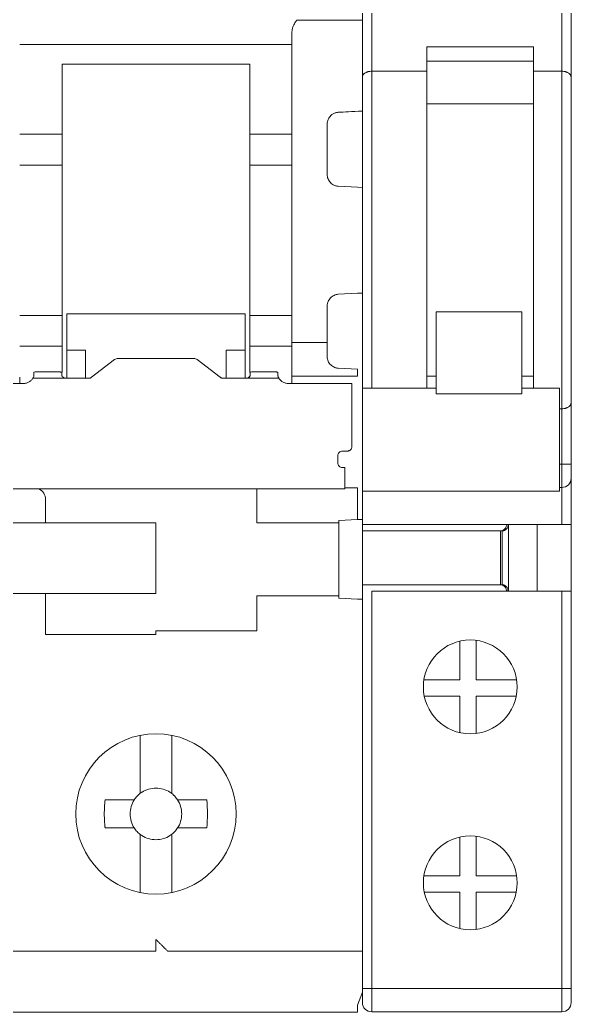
# Model space of a CAD drawing. Header units: millimetres. Extents: x 1359 to 3577, y 1336 to 3557.
# Drawn here: x 2665.58 to 2689.08, y 2687.53 to 2729.83 of the extents above; entities that cross this region are included whole.
import ezdxf

# ---------------------------------------------------------------- set-up
doc = ezdxf.new("R2010")
doc.units = ezdxf.units.MM
doc.layers.add('000-PI-Oprema', color=30, linetype='Continuous', lineweight=5)

msp = doc.modelspace()

# ---------------------------------------------------------------- linework, layer by layer
at = {"layer": '000-PI-Oprema', "color": 0, "linetype": 'ByBlock', "lineweight": 0}
for p, q in [((2680.176, 2727.383), (2680.176, 2753.994)), ((2680.576, 2727.638), (2680.576, 2753.994)), ((2688.676, 2727.638), (2688.676, 2753.994)), ((2689.076, 2753.994), (2689.076, 2727.383)), ((2689.076, 2753.994), (2689.076, 2727.383)), ((2682.926, 2727.638), (2682.926, 2728.679)), ((2687.476, 2728.679), (2682.926, 2728.679)), ((2687.476, 2728.679), (2687.476, 2727.638)), ((2687.476, 2728.063), (2682.926, 2728.063)), ((2680.176, 2714.134), (2680.176, 2727.383)), ((2682.926, 2727.638), (2680.576, 2727.638)), ((2680.576, 2727.638), (2680.576, 2714.134)), ((2682.926, 2727.638), (2682.926, 2714.134)), ((2688.676, 2727.638), (2687.476, 2727.638)), ((2687.476, 2714.134), (2687.476, 2727.638)), ((2688.676, 2713.25), (2688.676, 2727.638)), ((2689.076, 2727.383), (2689.076, 2713.505)), ((2687.476, 2726.25), (2682.926, 2726.25)), ((2687.476, 2726.244), (2682.926, 2726.244)), ((2685.576, 2726.25), (2685.576, 2726.244)), ((2683.326, 2717.385), (2683.326, 2713.887)), ((2686.976, 2717.385), (2683.326, 2717.385)), ((2686.976, 2717.385), (2686.976, 2713.887)), ((2682.926, 2714.644), (2683.326, 2714.644)), ((2683.326, 2714.638), (2682.926, 2714.638)), ((2686.976, 2714.644), (2687.476, 2714.644)), ((2687.476, 2714.638), (2686.976, 2714.638)), ((2680.176, 2688.544), (2680.176, 2714.133)), ((2683.326, 2714.133), (2680.176, 2714.133)), ((2688.576, 2714.133), (2686.976, 2714.133)), ((2688.576, 2714.133), (2688.576, 2709.733)), ((2686.976, 2713.887), (2683.326, 2713.887)), ((2689.076, 2713.505), (2689.076, 2710.894)), ((2688.676, 2713.25), (2688.576, 2713.25)), ((2688.676, 2710.894), (2688.676, 2713.25)), ((2688.576, 2710.894), (2688.676, 2710.894)), ((2689.076, 2710.894), (2688.676, 2710.894)), ((2688.676, 2709.894), (2688.676, 2710.894)), ((2689.076, 2710.894), (2689.076, 2710.294)), ((2688.576, 2709.894), (2688.676, 2709.894)), ((2688.676, 2708.319), (2688.676, 2709.894)), ((2689.076, 2710.294), (2689.076, 2708.319)), ((2680.176, 2709.733), (2688.576, 2709.733)), ((2680.176, 2708.319), (2688.676, 2708.319)), ((2686.403, 2708.319), (2686.403, 2705.469)), ((2687.624, 2708.319), (2687.624, 2705.469)), ((2687.626, 2708.319), (2687.626, 2705.469)), ((2689.076, 2708.319), (2688.676, 2708.319)), ((2689.076, 2708.319), (2689.076, 2705.469)), ((2680.176, 2708.044), (2686.069, 2708.044)), ((2686.069, 2708.044), (2686.141, 2708.044)), ((2686.069, 2708.044), (2686.069, 2705.744)), ((2686.141, 2708.044), (2686.141, 2705.744)), ((2686.155, 2708.044), (2686.141, 2708.044)), ((2686.069, 2705.744), (2680.176, 2705.744)), ((2686.141, 2705.744), (2686.069, 2705.744)), ((2686.155, 2705.744), (2686.141, 2705.744)), ((2680.576, 2705.469), (2688.676, 2705.469)), ((2680.576, 2688.544), (2680.576, 2705.469)), ((2688.676, 2705.469), (2689.076, 2705.469)), ((2688.676, 2688.544), (2688.676, 2705.469)), ((2689.076, 2705.469), (2689.076, 2688.544)), ((2684.325, 2703.342), (2684.325, 2701.694)), ((2685.025, 2703.378), (2685.025, 2701.694)), ((2682.799, 2701.694), (2684.325, 2701.694)), ((2685.025, 2701.694), (2686.754, 2701.694)), ((2684.325, 2700.994), (2682.817, 2700.994)), ((2684.325, 2700.994), (2684.325, 2699.445)), ((2685.025, 2699.41), (2685.025, 2700.994)), ((2686.736, 2700.994), (2685.025, 2700.994)), ((2684.325, 2694.992), (2684.325, 2693.344)), ((2685.025, 2695.028), (2685.025, 2693.344)), ((2682.799, 2693.344), (2684.325, 2693.344)), ((2685.025, 2693.344), (2686.754, 2693.344)), ((2682.817, 2692.644), (2684.325, 2692.644)), ((2684.325, 2692.644), (2684.325, 2691.095)), ((2685.025, 2691.06), (2685.025, 2692.644)), ((2686.736, 2692.644), (2685.025, 2692.644)), ((2680.176, 2687.944), (2680.176, 2688.544)), ((2680.576, 2688.544), (2680.176, 2688.544)), ((2680.576, 2688.544), (2688.676, 2688.544)), ((2680.576, 2687.544), (2680.576, 2688.544)), ((2689.076, 2688.544), (2688.676, 2688.544)), ((2688.676, 2687.544), (2688.676, 2688.544)), ((2689.076, 2688.544), (2689.076, 2687.944)), ((2680.576, 2687.544), (2688.676, 2687.544))]:
    msp.add_line(p, q, dxfattribs=at)
at = {"layer": '000-PI-Oprema', "color": 0, "lineweight": 0}
for p, q in [((2677.376, 2729.814), (2679.976, 2729.814)), ((2679.976, 2729.814), (2680.176, 2729.814)), ((2677.176, 2728.783), (2665.576, 2728.783)), ((2667.376, 2727.113), (2667.376, 2727.937)), ((2675.376, 2727.937), (2667.376, 2727.937)), ((2675.376, 2727.937), (2675.376, 2727.113)), ((2667.376, 2727.113), (2667.376, 2724.948)), ((2675.376, 2724.948), (2675.376, 2727.113)), ((2680.176, 2725.555), (2680.176, 2722.681)), ((2665.576, 2724.948), (2667.376, 2724.948)), ((2667.376, 2724.948), (2667.376, 2723.637)), ((2675.376, 2723.637), (2675.376, 2724.948)), ((2675.376, 2724.948), (2677.176, 2724.948)), ((2667.376, 2723.637), (2665.576, 2723.637)), ((2667.376, 2723.637), (2667.376, 2717.225)), ((2675.376, 2717.225), (2675.376, 2723.637)), ((2677.176, 2723.637), (2675.376, 2723.637)), ((2679.15, 2722.735), (2679.976, 2722.692)), ((2679.976, 2722.692), (2680.176, 2722.681)), ((2679.976, 2718.171), (2679.15, 2718.128)), ((2680.176, 2718.181), (2679.976, 2718.171)), ((2680.176, 2718.181), (2680.176, 2717.008)), ((2665.576, 2717.225), (2667.376, 2717.225)), ((2667.376, 2717.225), (2667.376, 2715.915)), ((2667.576, 2715.751), (2667.576, 2717.302)), ((2667.576, 2717.302), (2675.176, 2717.302)), ((2675.176, 2717.302), (2675.176, 2715.751)), ((2675.376, 2717.303), (2675.371, 2717.303)), ((2675.376, 2715.915), (2675.376, 2717.225)), ((2675.376, 2717.225), (2677.176, 2717.225)), ((2667.376, 2715.915), (2665.576, 2715.915)), ((2667.376, 2715.915), (2667.376, 2714.811)), ((2675.376, 2714.79), (2675.376, 2715.915)), ((2675.376, 2715.915), (2677.176, 2715.915)), ((2678.676, 2716.081), (2677.176, 2716.081)), ((2667.576, 2715.751), (2668.376, 2715.751)), ((2667.576, 2714.549), (2667.576, 2715.751)), ((2668.376, 2715.751), (2668.376, 2714.549)), ((2669.759, 2715.392), (2672.993, 2715.392)), ((2674.376, 2715.751), (2675.176, 2715.751)), ((2674.376, 2714.549), (2674.376, 2715.751)), ((2675.176, 2715.751), (2675.176, 2714.549)), ((2668.635, 2714.594), (2669.618, 2715.347)), ((2673.135, 2715.347), (2674.118, 2714.594)), ((2679.15, 2714.978), (2679.976, 2714.935)), ((2665.576, 2714.602), (2665.576, 2714.32)), ((2666.134, 2714.549), (2667.559, 2714.549)), ((2666.176, 2714.726), (2666.176, 2714.804)), ((2667.159, 2714.822), (2666.376, 2714.822)), ((2667.359, 2714.804), (2667.359, 2714.726)), ((2668.493, 2714.549), (2667.559, 2714.549)), ((2675.193, 2714.549), (2674.259, 2714.549)), ((2676.618, 2714.549), (2675.193, 2714.549)), ((2675.393, 2714.726), (2675.393, 2714.804)), ((2676.377, 2714.822), (2675.593, 2714.822)), ((2676.577, 2714.804), (2676.577, 2714.726)), ((2677.176, 2714.331), (2677.176, 2714.754)), ((2679.976, 2714.635), (2677.176, 2714.635)), ((2659.477, 2714.32), (2665.676, 2714.32)), ((2677.077, 2714.32), (2679.726, 2714.32)), ((2679.726, 2714.32), (2679.726, 2713.707)), ((2679.726, 2711.641), (2679.726, 2713.05)), ((2679.126, 2711.242), (2679.126, 2710.944)), ((2679.526, 2711.442), (2679.326, 2711.442)), ((2679.326, 2710.744), (2679.426, 2710.744)), ((2679.426, 2710.655), (2679.426, 2710.744)), ((2680.176, 2711.048), (2680.176, 2710.881)), ((2680.176, 2710.731), (2680.176, 2708.534)), ((2649.826, 2709.834), (2675.326, 2709.834)), ((2675.326, 2709.833), (2679.427, 2709.833)), ((2675.676, 2709.833), (2675.676, 2708.381)), ((2679.976, 2709.881), (2679.426, 2709.881)), ((2679.976, 2709.881), (2679.976, 2708.523)), ((2666.676, 2708.381), (2666.676, 2709.381)), ((2663.576, 2708.381), (2666.676, 2708.381)), ((2667.076, 2708.381), (2666.676, 2708.381)), ((2671.376, 2708.381), (2667.076, 2708.381)), ((2671.376, 2705.381), (2671.376, 2708.381)), ((2676.076, 2708.381), (2675.676, 2708.381)), ((2676.076, 2708.381), (2679.176, 2708.381)), ((2679.176, 2708.481), (2679.976, 2708.523)), ((2679.176, 2708.381), (2679.176, 2708.481)), ((2679.176, 2705.281), (2679.176, 2708.381)), ((2680.176, 2708.534), (2679.976, 2708.523)), ((2680.176, 2708.534), (2680.176, 2705.129)), ((2680.181, 2706.081), (2680.176, 2706.081)), ((2666.676, 2705.381), (2663.576, 2705.381)), ((2666.676, 2703.631), (2666.676, 2705.381)), ((2666.676, 2705.381), (2667.076, 2705.381)), ((2667.076, 2705.381), (2671.376, 2705.381)), ((2676.076, 2705.281), (2675.676, 2705.281)), ((2675.676, 2703.781), (2675.676, 2705.281)), ((2676.076, 2705.281), (2679.176, 2705.281)), ((2679.176, 2705.181), (2679.176, 2705.281)), ((2679.976, 2705.139), (2679.176, 2705.181)), ((2680.176, 2705.129), (2679.976, 2705.139)), ((2680.176, 2705.129), (2680.176, 2690.981)), ((2671.376, 2703.631), (2666.676, 2703.631)), ((2671.376, 2703.781), (2671.376, 2703.631)), ((2671.376, 2703.781), (2675.676, 2703.781)), ((2680.176, 2701.481), (2680.181, 2701.481)), ((2670.701, 2699.332), (2670.701, 2699.257)), ((2672.051, 2699.257), (2672.051, 2699.332)), ((2670.701, 2699.257), (2670.701, 2697.138)), ((2672.051, 2696.85), (2672.051, 2699.257)), ((2669.212, 2696.581), (2670.07, 2696.581)), ((2673.54, 2696.581), (2672.682, 2696.581)), ((2670.07, 2695.381), (2669.212, 2695.381)), ((2673.54, 2695.381), (2672.682, 2695.381)), ((2670.701, 2694.825), (2670.701, 2692.705)), ((2672.051, 2692.705), (2672.051, 2694.825)), ((2670.701, 2692.705), (2670.701, 2692.631)), ((2672.051, 2692.631), (2672.051, 2692.705)), ((2680.176, 2690.981), (2680.176, 2688.381)), ((2671.376, 2690.131), (2662.576, 2690.131)), ((2680.176, 2690.131), (2671.876, 2690.131)), ((2680.176, 2688.381), (2679.976, 2687.831)), ((2667.576, 2687.531), (2662.776, 2687.531)), ((2667.576, 2687.531), (2675.196, 2687.531)), ((2679.976, 2687.531), (2675.196, 2687.531))]:
    msp.add_line(p, q, dxfattribs=at)
at = {"layer": '000-PI-Oprema', "color": 0, "linetype": 'ByBlock', "lineweight": 0}
for centre in [(2684.776, 2701.394), (2684.776, 2693.044)]:
    msp.add_circle(centre, 2, dxfattribs=at)
at = {"layer": '000-PI-Oprema', "color": 0, "lineweight": 0}
msp.add_circle((2671.376, 2695.981), 3.418, dxfattribs=at)
at = {"layer": '000-PI-Oprema', "color": 0, "linetype": 'ByBlock', "lineweight": 0}
for centre, start, end in [((2688.676, 2710.294), 270, 0), ((2680.576, 2687.944), 180, 270), ((2688.676, 2687.944), 270, 0)]:
    msp.add_arc(centre, 0.4, start, end, dxfattribs=at)
at = {"layer": '000-PI-Oprema', "color": 0, "lineweight": 0}
for centre, radius, start, end in [((2666.176, 2709.381), 0.5, 0, 64.7859), ((2671.376, 2695.981), 1.1, 133.0681, 135), ((2671.376, 2695.981), 1.1, 123.0557, 133.0681), ((2671.376, 2695.981), 1.1, 46.9319, 56.9443), ((2671.376, 2695.981), 1.1, 45, 46.9319), ((2671.376, 2695.981), 1.1, 136.9319, 146.9443), ((2671.376, 2695.981), 1.1, 135, 136.9319), ((2671.376, 2695.981), 1.1, 43.0681, 45), ((2671.376, 2695.981), 1.1, 33.0557, 43.0681), ((2671.376, 2695.981), 1.1, 213.0557, 223.0681), ((2671.376, 2695.981), 1.1, 223.0681, 225), ((2671.376, 2695.981), 1.1, 225, 226.9319), ((2671.376, 2695.981), 1.1, 226.9319, 236.9443), ((2671.376, 2695.981), 1.1, 303.0557, 313.0681), ((2671.376, 2695.981), 1.1, 313.0681, 315), ((2671.376, 2695.981), 1.1, 315, 316.9319), ((2671.376, 2695.981), 1.1, 316.9319, 326.9443)]:
    msp.add_arc(centre, radius, start, end, dxfattribs=at)
for points, knots in [([(2677.176, 2729.324), (2677.177, 2729.345), (2677.179, 2729.389), (2677.194, 2729.455), (2677.215, 2729.521), (2677.245, 2729.588), (2677.296, 2729.687), (2677.343, 2729.762), (2677.376, 2729.814)], [0, 0, 0, 0, 0.117336, 0.242611, 0.377617, 0.505972, 0.652001, 1, 1, 1, 1]), ([(2680.176, 2729.814), (2680.176, 2729.782), (2680.176, 2729.718), (2680.176, 2729.622), (2680.176, 2729.527), (2680.176, 2729.4), (2680.176, 2729.244), (2680.176, 2729.067), (2680.176, 2728.907), (2680.176, 2728.77), (2680.176, 2728.655), (2680.176, 2728.6), (2680.176, 2728.572)], [0, 0, 0, 0, 0.061391, 0.122427, 0.18342, 0.24468, 0.372209, 0.500076, 0.627605, 0.755472, 0.877481, 1, 1, 1, 1]), ([(2677.176, 2729.17), (2677.176, 2729.18), (2677.176, 2729.199), (2677.176, 2729.235), (2677.176, 2729.277), (2677.176, 2729.308), (2677.176, 2729.324)], [0, 0, 0, 0, 0.251193, 0.5, 0.748807, 1, 1, 1, 1]), ([(2677.176, 2726.108), (2677.176, 2726.192), (2677.176, 2726.358), (2677.176, 2726.6), (2677.176, 2726.835), (2677.176, 2727.062), (2677.176, 2727.282), (2677.176, 2727.495), (2677.176, 2727.701), (2677.176, 2727.965), (2677.176, 2728.274), (2677.176, 2728.61), (2677.176, 2728.914), (2677.176, 2729.085), (2677.176, 2729.17)], [0, 0, 0, 0, 0.062754, 0.125301, 0.187708, 0.250043, 0.312375, 0.374772, 0.437302, 0.500033, 0.625237, 0.749935, 0.874674, 1, 1, 1, 1]), ([(2680.176, 2728.572), (2680.176, 2728.536), (2680.176, 2728.462), (2680.176, 2728.342), (2680.176, 2728.216), (2680.176, 2728.082), (2680.176, 2727.94), (2680.176, 2727.791), (2680.176, 2727.635), (2680.176, 2727.417), (2680.176, 2727.129), (2680.176, 2726.756), (2680.176, 2726.361), (2680.176, 2726.079), (2680.176, 2725.937)], [0, 0, 0, 0, 0.062728, 0.125272, 0.18769, 0.250045, 0.312396, 0.374803, 0.437328, 0.500029, 0.625194, 0.749922, 0.874696, 1, 1, 1, 1]), ([(2677.176, 2724.715), (2677.176, 2724.786), (2677.176, 2724.928), (2677.176, 2725.136), (2677.176, 2725.34), (2677.176, 2725.539), (2677.176, 2725.734), (2677.176, 2725.924), (2677.176, 2726.047), (2677.176, 2726.108)], [0, 0, 0, 0, 0.143512, 0.28637, 0.428834, 0.571166, 0.71363, 0.856488, 1, 1, 1, 1]), ([(2679.15, 2725.885), (2679.132, 2725.883), (2679.094, 2725.88), (2679.038, 2725.867), (2678.983, 2725.848), (2678.928, 2725.821), (2678.876, 2725.787), (2678.821, 2725.74), (2678.763, 2725.673), (2678.715, 2725.586), (2678.682, 2725.487), (2678.678, 2725.419), (2678.676, 2725.385)], [0, 0, 0, 0, 0.067869, 0.138425, 0.211987, 0.288836, 0.369219, 0.453352, 0.573685, 0.721104, 0.860335, 1, 1, 1, 1]), ([(2678.676, 2725.385), (2678.676, 2725.32), (2678.676, 2725.188), (2678.676, 2724.987), (2678.676, 2724.85), (2678.676, 2724.782)], [0, 0, 0, 0, 0.333419, 0.666581, 1, 1, 1, 1]), ([(2677.176, 2716.148), (2677.176, 2716.262), (2677.176, 2716.49), (2677.176, 2716.835), (2677.176, 2717.183), (2677.176, 2717.533), (2677.176, 2717.887), (2677.176, 2718.484), (2677.176, 2719.331), (2677.176, 2720.431), (2677.176, 2721.531), (2677.176, 2722.498), (2677.176, 2723.33), (2677.176, 2724.03), (2677.176, 2724.486), (2677.176, 2724.715)], [0, 0, 0, 0, 0.041431, 0.082793, 0.124119, 0.165441, 0.206793, 0.248207, 0.374079, 0.500012, 0.625883, 0.751817, 0.834548, 0.917188, 1, 1, 1, 1]), ([(2678.676, 2724.782), (2678.676, 2724.68), (2678.676, 2724.477), (2678.676, 2724.17), (2678.676, 2723.86), (2678.676, 2723.548), (2678.676, 2723.339), (2678.676, 2723.234)], [0, 0, 0, 0, 0.200123, 0.400061, 0.599939, 0.799877, 1, 1, 1, 1]), ([(2679.15, 2722.735), (2679.129, 2722.737), (2679.087, 2722.74), (2679.026, 2722.756), (2678.958, 2722.782), (2678.885, 2722.824), (2678.813, 2722.887), (2678.754, 2722.961), (2678.71, 2723.046), (2678.681, 2723.138), (2678.678, 2723.202), (2678.676, 2723.234)], [0, 0, 0, 0, 0.082209, 0.16366, 0.245689, 0.369303, 0.493372, 0.618767, 0.744744, 0.872104, 1, 1, 1, 1]), ([(2680.176, 2722.681), (2680.176, 2722.575), (2680.176, 2722.363), (2680.176, 2722.043), (2680.176, 2721.722), (2680.176, 2721.4), (2680.176, 2721.078), (2680.176, 2720.755), (2680.176, 2720.351), (2680.176, 2719.866), (2680.176, 2719.301), (2680.176, 2718.739), (2680.176, 2718.367), (2680.176, 2718.181)], [0, 0, 0, 0, 0.071572, 0.143012, 0.214372, 0.285701, 0.357051, 0.428472, 0.500015, 0.625079, 0.749917, 0.8748, 1, 1, 1, 1]), ([(2678.676, 2717.628), (2678.677, 2717.65), (2678.679, 2717.692), (2678.691, 2717.755), (2678.715, 2717.826), (2678.754, 2717.901), (2678.813, 2717.976), (2678.885, 2718.038), (2678.967, 2718.085), (2679.056, 2718.118), (2679.119, 2718.124), (2679.15, 2718.128)], [0, 0, 0, 0, 0.085573, 0.170275, 0.255463, 0.381339, 0.506835, 0.630803, 0.754517, 0.877108, 1, 1, 1, 1]), ([(2678.676, 2717.628), (2678.676, 2717.524), (2678.676, 2717.314), (2678.676, 2717.002), (2678.676, 2716.693), (2678.676, 2716.385), (2678.676, 2716.182), (2678.676, 2716.081)], [0, 0, 0, 0, 0.200123, 0.400061, 0.599939, 0.799877, 1, 1, 1, 1]), ([(2680.176, 2717.031), (2680.176, 2717.017), (2680.176, 2716.989), (2680.176, 2716.767), (2680.176, 2716.419), (2680.176, 2715.962), (2680.176, 2715.579), (2680.176, 2715.308)], [0, 0, 0, 0, 0.201961, 0.403921, 0.605881, 0.807842, 1, 1, 1, 1]), ([(2677.176, 2714.754), (2677.176, 2714.816), (2677.176, 2714.938), (2677.176, 2715.128), (2677.176, 2715.323), (2677.176, 2715.522), (2677.176, 2715.726), (2677.176, 2715.935), (2677.176, 2716.077), (2677.176, 2716.148)], [0, 0, 0, 0, 0.143512, 0.28637, 0.428834, 0.571166, 0.71363, 0.856488, 1, 1, 1, 1]), ([(2678.676, 2716.081), (2678.676, 2716.012), (2678.676, 2715.876), (2678.676, 2715.674), (2678.676, 2715.543), (2678.676, 2715.477)], [0, 0, 0, 0, 0.333419, 0.666581, 1, 1, 1, 1]), ([(2679.15, 2714.978), (2679.131, 2714.98), (2679.092, 2714.983), (2679.036, 2714.996), (2678.97, 2715.02), (2678.898, 2715.058), (2678.824, 2715.118), (2678.761, 2715.192), (2678.714, 2715.279), (2678.682, 2715.376), (2678.678, 2715.443), (2678.676, 2715.477)], [0, 0, 0, 0, 0.070997, 0.142096, 0.214572, 0.332081, 0.453288, 0.585757, 0.721078, 0.860541, 1, 1, 1, 1]), ([(2666.134, 2714.549), (2666.123, 2714.532), (2666.102, 2714.499), (2666.059, 2714.454), (2666.009, 2714.415), (2665.932, 2714.37), (2665.821, 2714.329), (2665.725, 2714.323), (2665.676, 2714.32)], [0, 0, 0, 0, 0.126929, 0.250928, 0.374602, 0.500576, 0.748126, 1, 1, 1, 1]), ([(2666.176, 2714.676), (2666.176, 2714.667), (2666.175, 2714.65), (2666.166, 2714.619), (2666.154, 2714.586), (2666.141, 2714.561), (2666.134, 2714.549)], [0, 0, 0, 0, 0.256458, 0.506841, 0.753776, 1, 1, 1, 1]), ([(2666.176, 2714.804), (2666.176, 2714.809), (2666.198, 2714.814), (2666.272, 2714.82), (2666.324, 2714.822), (2666.376, 2714.822)], [0, 0, 0, 0, 0.5, 0.5, 1, 1, 1, 1]), ([(2667.359, 2714.804), (2667.359, 2714.806), (2667.357, 2714.808), (2667.345, 2714.811), (2667.327, 2714.814), (2667.294, 2714.818), (2667.238, 2714.821), (2667.186, 2714.822), (2667.159, 2714.822)], [0, 0, 0, 0, 0.128148, 0.251094, 0.373747, 0.501054, 0.748354, 1, 1, 1, 1]), ([(2667.559, 2714.549), (2667.546, 2714.55), (2667.519, 2714.551), (2667.48, 2714.56), (2667.446, 2714.574), (2667.406, 2714.599), (2667.367, 2714.636), (2667.362, 2714.662), (2667.359, 2714.676)], [0, 0, 0, 0, 0.128818, 0.251822, 0.37424, 0.501366, 0.746636, 1, 1, 1, 1]), ([(2668.635, 2714.594), (2668.625, 2714.587), (2668.605, 2714.574), (2668.571, 2714.56), (2668.533, 2714.551), (2668.507, 2714.55), (2668.493, 2714.549)], [0, 0, 0, 0, 0.25487, 0.5, 0.74513, 1, 1, 1, 1]), ([(2674.259, 2714.549), (2674.246, 2714.55), (2674.22, 2714.551), (2674.182, 2714.56), (2674.147, 2714.574), (2674.128, 2714.587), (2674.118, 2714.594)], [0, 0, 0, 0, 0.25487, 0.5, 0.74513, 1, 1, 1, 1]), ([(2675.393, 2714.676), (2675.393, 2714.669), (2675.391, 2714.657), (2675.38, 2714.635), (2675.362, 2714.613), (2675.329, 2714.586), (2675.274, 2714.556), (2675.22, 2714.552), (2675.193, 2714.549)], [0, 0, 0, 0, 0.130698, 0.254597, 0.376443, 0.501216, 0.749391, 1, 1, 1, 1]), ([(2675.393, 2714.804), (2675.393, 2714.809), (2675.415, 2714.814), (2675.489, 2714.82), (2675.541, 2714.822), (2675.593, 2714.822)], [0, 0, 0, 0, 0.5, 0.5, 1, 1, 1, 1]), ([(2676.577, 2714.804), (2676.576, 2714.806), (2676.574, 2714.808), (2676.563, 2714.811), (2676.544, 2714.814), (2676.511, 2714.818), (2676.456, 2714.821), (2676.403, 2714.822), (2676.377, 2714.822)], [0, 0, 0, 0, 0.128148, 0.251094, 0.373747, 0.501054, 0.748354, 1, 1, 1, 1]), ([(2676.618, 2714.549), (2676.612, 2714.561), (2676.599, 2714.586), (2676.586, 2714.619), (2676.578, 2714.65), (2676.577, 2714.667), (2676.577, 2714.676)], [0, 0, 0, 0, 0.246224, 0.493159, 0.743542, 1, 1, 1, 1]), ([(2677.077, 2714.32), (2677.052, 2714.32), (2677.004, 2714.322), (2676.933, 2714.334), (2676.865, 2714.354), (2676.781, 2714.39), (2676.687, 2714.451), (2676.641, 2714.516), (2676.618, 2714.549)], [0, 0, 0, 0, 0.126929, 0.250928, 0.374602, 0.500576, 0.748126, 1, 1, 1, 1]), ([(2680.176, 2714.926), (2680.176, 2714.854), (2680.176, 2714.712), (2680.176, 2714.505), (2680.176, 2714.304), (2680.176, 2714.109), (2680.176, 2713.92), (2680.176, 2713.738), (2680.176, 2713.561), (2680.176, 2713.335), (2680.176, 2713.068), (2680.176, 2712.778), (2680.176, 2712.515), (2680.176, 2712.365), (2680.176, 2712.29)], [0, 0, 0, 0, 0.062728, 0.125272, 0.18769, 0.250045, 0.312396, 0.374803, 0.437328, 0.500029, 0.625194, 0.749922, 0.874696, 1, 1, 1, 1]), ([(2680.176, 2712.29), (2680.176, 2712.277), (2680.176, 2712.25), (2680.176, 2712.203), (2680.176, 2712.15), (2680.176, 2712.07), (2680.176, 2711.955), (2680.176, 2711.795), (2680.176, 2711.619), (2680.176, 2711.433), (2680.176, 2711.241), (2680.176, 2711.113), (2680.176, 2711.048)], [0, 0, 0, 0, 0.061391, 0.122427, 0.18342, 0.24468, 0.372209, 0.500076, 0.627605, 0.755472, 0.877481, 1, 1, 1, 1]), ([(2679.526, 2711.442), (2679.54, 2711.442), (2679.566, 2711.444), (2679.604, 2711.455), (2679.638, 2711.474), (2679.678, 2711.507), (2679.718, 2711.562), (2679.724, 2711.614), (2679.726, 2711.641)], [0, 0, 0, 0, 0.128148, 0.251094, 0.373747, 0.501054, 0.748354, 1, 1, 1, 1]), ([(2679.326, 2711.442), (2679.274, 2711.442), (2679.222, 2711.42), (2679.148, 2711.346), (2679.126, 2711.295), (2679.126, 2711.242)], [0, 0, 0, 0, 0.5, 0.5, 1, 1, 1, 1]), ([(2679.126, 2710.944), (2679.126, 2710.891), (2679.148, 2710.84), (2679.222, 2710.766), (2679.274, 2710.744), (2679.326, 2710.744)], [0, 0, 0, 0, 0.5, 0.5, 1, 1, 1, 1]), ([(2680.176, 2710.881), (2680.176, 2710.868), (2680.176, 2710.842), (2680.176, 2710.805), (2680.176, 2710.769), (2680.176, 2710.737), (2680.176, 2710.733), (2680.176, 2710.731)], [0, 0, 0, 0, 0.169382, 0.332374, 0.500748, 0.7482, 1, 1, 1, 1]), ([(2679.426, 2710.655), (2679.426, 2710.538), (2679.426, 2710.306), (2679.426, 2710.029), (2679.426, 2709.856), (2679.426, 2709.848), (2679.427, 2709.833)], [0, 0, 0, 0, 0.264619, 0.529237, 0.793855, 1, 1, 1, 1]), ([(2671.976, 2696.903), (2671.887, 2696.961), (2671.789, 2697.006), (2671.586, 2697.066), (2671.483, 2697.081), (2671.27, 2697.081), (2671.166, 2697.066), (2671.014, 2697.021), (2670.964, 2697.002), (2670.892, 2696.969), (2670.868, 2696.957), (2670.833, 2696.938), (2670.821, 2696.931), (2670.804, 2696.921), (2670.796, 2696.916), (2670.787, 2696.91), (2670.782, 2696.907), (2670.778, 2696.906), (2670.776, 2696.903)], [0, 0, 0, 0, 0.25, 0.25, 0.5, 0.5, 0.75, 0.75, 0.875, 0.875, 0.9375, 0.9375, 0.96875, 0.96875, 0.984375, 0.992187, 0.992187, 1, 1, 1, 1]), ([(2669.212, 2696.581), (2669.188, 2696.382), (2669.176, 2696.182), (2669.176, 2695.881), (2669.179, 2695.781), (2669.188, 2695.631), (2669.192, 2695.581), (2669.199, 2695.506), (2669.203, 2695.468), (2669.207, 2695.425), (2669.21, 2695.403), (2669.211, 2695.394), (2669.212, 2695.387), (2669.214, 2695.384), (2669.212, 2695.381)], [0, 0, 0, 0, 0.5, 0.5, 0.75, 0.75, 0.875, 0.875, 0.9375, 0.96875, 0.984375, 0.992188, 0.992188, 1, 1, 1, 1]), ([(2670.454, 2696.581), (2670.338, 2696.403), (2670.276, 2696.195), (2670.276, 2695.769), (2670.338, 2695.56), (2670.454, 2695.381)], [0, 0, 0, 0, 0.5, 0.5, 1, 1, 1, 1]), ([(2672.298, 2695.381), (2672.414, 2695.56), (2672.476, 2695.769), (2672.476, 2696.192), (2672.415, 2696.403), (2672.298, 2696.581)], [0, 0, 0, 0, 0.5, 0.5, 1, 1, 1, 1]), ([(2670.776, 2695.059), (2670.954, 2694.943), (2671.162, 2694.882), (2671.587, 2694.881), (2671.798, 2694.943), (2671.976, 2695.059)], [0, 0, 0, 0, 0.5, 0.5, 1, 1, 1, 1]), ([(2671.376, 2690.631), (2671.376, 2690.61), (2671.376, 2690.568), (2671.376, 2690.506), (2671.376, 2690.435), (2671.376, 2690.355), (2671.376, 2690.276), (2671.376, 2690.21), (2671.376, 2690.165), (2671.376, 2690.137), (2671.376, 2690.133), (2671.376, 2690.131)], [0, 0, 0, 0, 0.080758, 0.160392, 0.240099, 0.368585, 0.500066, 0.628554, 0.760036, 0.877963, 1, 1, 1, 1]), ([(2671.376, 2690.631), (2671.397, 2690.611), (2671.434, 2690.573), (2671.487, 2690.521), (2671.53, 2690.477), (2671.587, 2690.42), (2671.655, 2690.352), (2671.732, 2690.276), (2671.794, 2690.213), (2671.841, 2690.166), (2671.871, 2690.137), (2671.874, 2690.133), (2671.876, 2690.131)], [0, 0, 0, 0, 0.090531, 0.16862, 0.234268, 0.287481, 0.430984, 0.554468, 0.680793, 0.795506, 0.900919, 1, 1, 1, 1]), ([(2679.976, 2687.531), (2679.976, 2687.531), (2679.976, 2687.585), (2679.976, 2687.722), (2679.976, 2687.774), (2679.976, 2687.831)], [0, 0, 0, 0, 0.5, 0.5, 0.737757, 0.737757, 0.737757, 0.737757])]:
    msp.add_open_spline(points, degree=3, knots=knots, dxfattribs=at)
at = {"layer": '000-PI-Oprema', "color": 0, "linetype": 'ByBlock', "lineweight": 0}
for points, knots in [([(2680.176, 2727.383), (2680.176, 2727.387), (2680.176, 2727.391), (2680.177, 2727.399), (2680.178, 2727.41), (2680.181, 2727.422), (2680.187, 2727.445), (2680.194, 2727.46), (2680.207, 2727.482), (2680.212, 2727.489), (2680.223, 2727.503), (2680.235, 2727.517), (2680.249, 2727.531), (2680.264, 2727.544), (2680.273, 2727.55), (2680.299, 2727.568), (2680.319, 2727.579), (2680.351, 2727.594), (2680.363, 2727.599), (2680.386, 2727.608), (2680.411, 2727.616), (2680.437, 2727.622), (2680.457, 2727.626), (2680.464, 2727.628), (2680.477, 2727.63), (2680.484, 2727.631), (2680.519, 2727.636), (2680.547, 2727.638), (2680.576, 2727.638)], [0, 0, 0, 0, 0.03125, 0.03125, 0.0625, 0.125, 0.125, 0.25, 0.25, 0.3125, 0.3125, 0.375, 0.4375, 0.4375, 0.5, 0.5, 0.625, 0.625, 0.6875, 0.6875, 0.75, 0.8125, 0.8125, 0.84375, 0.84375, 0.875, 0.875, 1, 1, 1, 1]), ([(2688.676, 2727.638), (2688.705, 2727.638), (2688.734, 2727.636), (2688.768, 2727.631), (2688.775, 2727.63), (2688.789, 2727.628), (2688.796, 2727.626), (2688.816, 2727.622), (2688.842, 2727.616), (2688.866, 2727.608), (2688.89, 2727.599), (2688.901, 2727.594), (2688.934, 2727.579), (2688.954, 2727.568), (2688.98, 2727.55), (2688.988, 2727.544), (2689.004, 2727.531), (2689.018, 2727.517), (2689.03, 2727.503), (2689.041, 2727.489), (2689.046, 2727.482), (2689.059, 2727.46), (2689.065, 2727.445), (2689.072, 2727.422), (2689.074, 2727.41), (2689.076, 2727.399), (2689.076, 2727.391), (2689.076, 2727.387), (2689.076, 2727.383)], [0, 0, 0, 0, 0.125, 0.125, 0.15625, 0.15625, 0.1875, 0.1875, 0.25, 0.3125, 0.3125, 0.375, 0.375, 0.5, 0.5, 0.5625, 0.5625, 0.625, 0.6875, 0.6875, 0.75, 0.75, 0.875, 0.875, 0.9375, 0.96875, 0.96875, 1, 1, 1, 1]), ([(2688.676, 2713.25), (2688.705, 2713.25), (2688.734, 2713.252), (2688.768, 2713.257), (2688.775, 2713.258), (2688.789, 2713.26), (2688.796, 2713.262), (2688.816, 2713.266), (2688.842, 2713.272), (2688.866, 2713.28), (2688.89, 2713.289), (2688.901, 2713.294), (2688.934, 2713.309), (2688.954, 2713.32), (2688.98, 2713.338), (2688.988, 2713.344), (2689.004, 2713.357), (2689.018, 2713.371), (2689.03, 2713.384), (2689.041, 2713.399), (2689.046, 2713.406), (2689.059, 2713.428), (2689.065, 2713.443), (2689.072, 2713.466), (2689.074, 2713.478), (2689.076, 2713.489), (2689.076, 2713.497), (2689.076, 2713.501), (2689.076, 2713.505)], [0, 0, 0, 0, 0.125, 0.125, 0.15625, 0.15625, 0.1875, 0.1875, 0.25, 0.3125, 0.3125, 0.375, 0.375, 0.5, 0.5, 0.5625, 0.5625, 0.625, 0.6875, 0.6875, 0.75, 0.75, 0.875, 0.875, 0.9375, 0.96875, 0.96875, 1, 1, 1, 1]), ([(2686.075, 2708.044), (2686.095, 2708.044), (2686.136, 2708.05), (2686.197, 2708.08), (2686.253, 2708.127), (2686.298, 2708.189), (2686.324, 2708.255), (2686.332, 2708.3), (2686.333, 2708.319)], [0, 0, 0, 0, 0.175586, 0.351172, 0.526758, 0.702344, 0.87793, 1, 1, 1, 1]), ([(2686.402, 2708.319), (2686.401, 2708.307), (2686.399, 2708.295), (2686.395, 2708.273), (2686.392, 2708.263), (2686.387, 2708.243), (2686.383, 2708.234), (2686.372, 2708.206), (2686.363, 2708.188), (2686.347, 2708.163), (2686.341, 2708.155), (2686.329, 2708.139), (2686.317, 2708.125), (2686.303, 2708.112), (2686.29, 2708.099), (2686.283, 2708.094), (2686.261, 2708.078), (2686.247, 2708.069), (2686.226, 2708.06), (2686.219, 2708.057), (2686.205, 2708.052), (2686.198, 2708.05), (2686.178, 2708.045), (2686.166, 2708.044), (2686.155, 2708.044)], [0, 0, 0, 0, 0.07828, 0.07828, 0.144117, 0.144117, 0.209954, 0.209954, 0.341628, 0.341628, 0.407465, 0.407465, 0.473303, 0.53914, 0.53914, 0.604977, 0.604977, 0.736651, 0.736651, 0.802488, 0.802488, 0.868326, 0.868326, 1, 1, 1, 1]), ([(2686.333, 2705.469), (2686.332, 2705.488), (2686.324, 2705.533), (2686.298, 2705.599), (2686.253, 2705.661), (2686.197, 2705.708), (2686.136, 2705.737), (2686.095, 2705.744), (2686.075, 2705.744)], [0, 0, 0, 0, 0.122057, 0.297646, 0.473234, 0.648823, 0.824411, 1, 1, 1, 1]), ([(2686.155, 2705.744), (2686.166, 2705.744), (2686.178, 2705.743), (2686.198, 2705.738), (2686.205, 2705.736), (2686.218, 2705.731), (2686.226, 2705.728), (2686.247, 2705.718), (2686.261, 2705.71), (2686.282, 2705.694), (2686.289, 2705.689), (2686.303, 2705.677), (2686.317, 2705.663), (2686.329, 2705.649), (2686.341, 2705.633), (2686.347, 2705.625), (2686.363, 2705.6), (2686.372, 2705.582), (2686.383, 2705.554), (2686.387, 2705.544), (2686.392, 2705.525), (2686.395, 2705.515), (2686.399, 2705.493), (2686.401, 2705.481), (2686.402, 2705.469)], [0, 0, 0, 0, 0.131674, 0.131674, 0.197511, 0.197511, 0.263348, 0.263348, 0.395022, 0.395022, 0.46086, 0.46086, 0.526697, 0.592534, 0.592534, 0.658371, 0.658371, 0.790045, 0.790045, 0.855882, 0.855882, 0.921719, 0.921719, 1, 1, 1, 1])]:
    msp.add_open_spline(points, degree=3, knots=knots, dxfattribs=at)
at = {"layer": '000-PI-Oprema', "color": 0, "lineweight": 0}
for points in [[(2679.15, 2725.885), (2679.425, 2725.899), (2679.701, 2725.913), (2680.176, 2725.937)], [(2680.176, 2725.555), (2680.176, 2725.785), (2680.176, 2725.922), (2680.176, 2725.937)], [(2669.618, 2715.347), (2669.655, 2715.375), (2669.707, 2715.392), (2669.759, 2715.392)], [(2672.993, 2715.392), (2673.046, 2715.392), (2673.098, 2715.375), (2673.135, 2715.347)], [(2680.176, 2714.926), (2680.176, 2714.941), (2680.176, 2715.077), (2680.176, 2715.308)], [(2666.176, 2714.726), (2666.176, 2714.721), (2666.176, 2714.703), (2666.176, 2714.676)], [(2667.359, 2714.676), (2667.359, 2714.703), (2667.359, 2714.721), (2667.359, 2714.726)], [(2675.393, 2714.726), (2675.393, 2714.721), (2675.393, 2714.703), (2675.393, 2714.676)], [(2676.577, 2714.676), (2676.577, 2714.703), (2676.577, 2714.721), (2676.577, 2714.726)], [(2679.976, 2714.635), (2679.976, 2714.732), (2679.976, 2714.832), (2679.976, 2714.935)], [(2679.726, 2713.05), (2679.726, 2713.284), (2679.726, 2713.526), (2679.726, 2713.707)], [(2670.701, 2697.138), (2670.701, 2697.1), (2670.701, 2697.061), (2670.701, 2696.85)], [(2670.07, 2696.581), (2670.194, 2696.581), (2670.32, 2696.581), (2670.454, 2696.581)], [(2672.682, 2696.581), (2672.559, 2696.581), (2672.432, 2696.581), (2672.298, 2696.581)], [(2673.54, 2696.581), (2673.588, 2696.183), (2673.588, 2695.78), (2673.54, 2695.381)], [(2670.07, 2695.381), (2670.194, 2695.381), (2670.32, 2695.381), (2670.454, 2695.381)], [(2670.701, 2695.113), (2670.701, 2694.901), (2670.701, 2694.863), (2670.701, 2694.825)], [(2672.051, 2695.113), (2672.051, 2694.901), (2672.051, 2694.863), (2672.051, 2694.825)], [(2672.298, 2695.381), (2672.432, 2695.381), (2672.559, 2695.381), (2672.682, 2695.381)]]:
    msp.add_open_spline(points, degree=3, dxfattribs=at)

doc.saveas('drawing.dxf')
